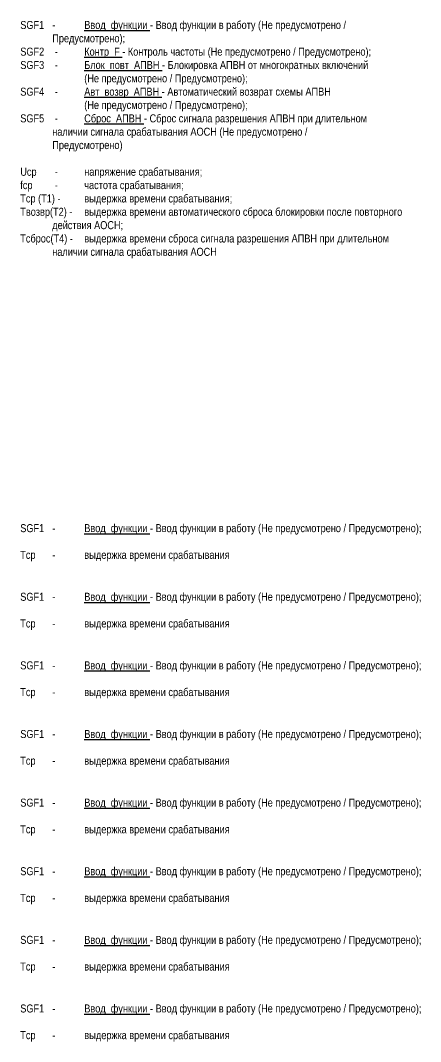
# Model space of a CAD drawing. Header units: millimetres. Extents: x -1017 to 1389, y -932 to 1669.
# Drawn here: x -716.9 to -541.8, y 928.8 to 1375.2 of the extents above; entities that cross this region are included whole.
import ezdxf

# ---------------------------------------------------------------- set-up
doc = ezdxf.new("R2010")
doc.units = ezdxf.units.MM
doc.styles.add('3.5_Gost_RD', font='ARIALN.TTF', dxfattribs={"height": 3.5})

msp = doc.modelspace()

# ---------------------------------------------------------------- texts
at = {"color": 30, "ltscale": 100, "char_height": 3.5, "attachment_point": 1, "style": '3.5_Gost_RD'}
for s, insert, width in [('SGF1^I-^I{\\LВвод_функции} - Ввод функции в работу (Не предусмотрено /^I^I^I^IПредусмотрено);\\PSGF2^I - ^I{\\LКонтр_F} - Контроль частоты (Не предусмотрено / Предусмотрено); \\PSGF3^I - ^I{\\LБлок_повт_АПВН} - Блокировка АПВН от многократных включений ^J^I^I(Не предусмотрено / Предусмотрено);\\PSGF4^I - ^I{\\LАвт_возвр_АПВН} - Автоматический возврат схемы АПВН ^J^I^I(Не предусмотрено / Предусмотрено);\\PSGF5^I - ^I{\\LСброс_АПВН} - Сброс сигнала разрешения АПВН при длительном ^I^I^I^Iналичии сигнала срабатывания АОСН (Не предусмотрено / ^I^I^I^IПредусмотрено)\\P\\PUср^I - ^Iнапряжение срабатывания;\\Pfср^I - ^Iчастота срабатывания;\\PTср (T1) - ^Iвыдержка времени срабатывания;\\PTвозвр(T2) -^Iвыдержка времени автоматического сброса блокировки после повторного ^I^Iдействия АОСН;\\PTсброс(T4) -^Iвыдержка времени сброса сигнала разрешения АПВН при длительном ^I^I^Iналичии сигнала срабатывания АОСН ', (-717, 1375), 175), ('SGF1^I-^I{\\LВвод_функции} - Ввод функции в работу (Не предусмотрено / Предусмотрено);\\P\\PTср^I- ^Iвыдержка времени срабатывания', (-717, 1155), 176), ('SGF1^I-^I{\\LВвод_функции} - Ввод функции в работу (Не предусмотрено / Предусмотрено);\\P\\PTср^I- ^Iвыдержка времени срабатывания', (-717, 1125), 176), ('SGF1^I-^I{\\LВвод_функции} - Ввод функции в работу (Не предусмотрено / Предусмотрено);\\P\\PTср^I- ^Iвыдержка времени срабатывания', (-717, 1095), 176), ('SGF1^I-^I{\\LВвод_функции} - Ввод функции в работу (Не предусмотрено / Предусмотрено);\\P\\PTср^I- ^Iвыдержка времени срабатывания', (-717, 1065), 176), ('SGF1^I-^I{\\LВвод_функции} - Ввод функции в работу (Не предусмотрено / Предусмотрено);\\P\\PTср^I- ^Iвыдержка времени срабатывания', (-717, 1035), 176), ('SGF1^I-^I{\\LВвод_функции} - Ввод функции в работу (Не предусмотрено / Предусмотрено);\\P\\PTср^I- ^Iвыдержка времени срабатывания', (-717, 1005), 176), ('SGF1^I-^I{\\LВвод_функции} - Ввод функции в работу (Не предусмотрено / Предусмотрено);\\P\\PTср^I- ^Iвыдержка времени срабатывания', (-717, 975), 176), ('SGF1^I-^I{\\LВвод_функции} - Ввод функции в работу (Не предусмотрено / Предусмотрено);\\P\\PTср^I- ^Iвыдержка времени срабатывания', (-717, 945), 176)]:
    msp.add_mtext(s, dxfattribs=dict(at, insert=insert, width=width))

doc.saveas('drawing.dxf')
